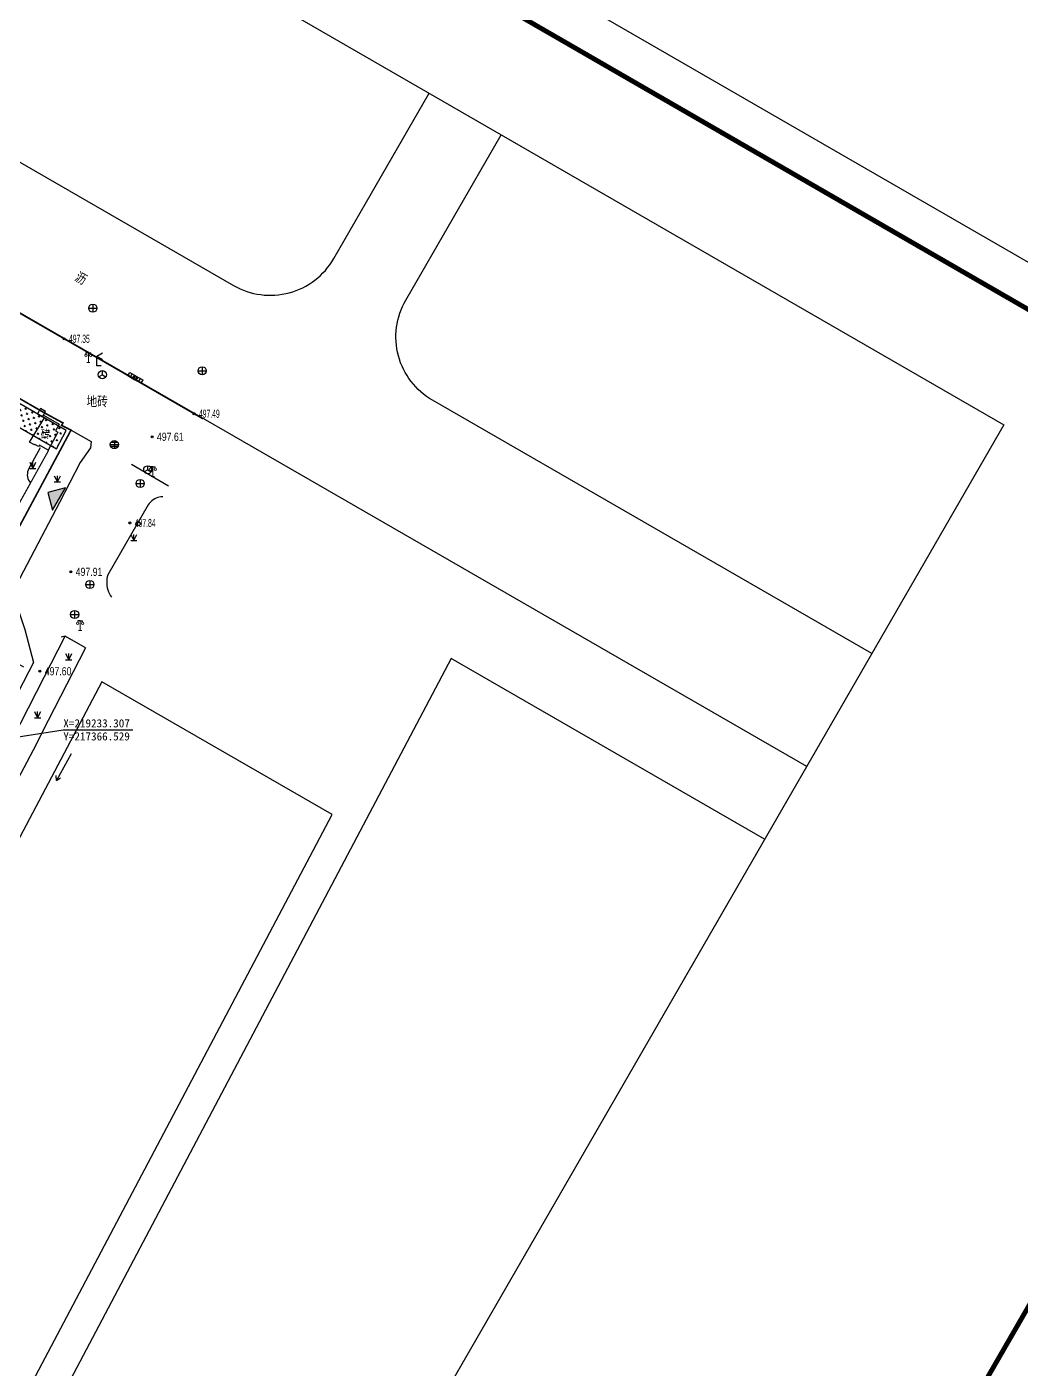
# Model space of a CAD drawing. Header units: millimetres. Extents: x 216654360 to 218309126, y 218099985 to 219647706.
# Drawn here: x 217377603 to 217499623, y 219157269 to 219322022 of the extents above; entities that cross this region are included whole.
import ezdxf
from ezdxf.enums import TextEntityAlignment as Align

# ---------------------------------------------------------------- set-up
doc = ezdxf.new("R2010")
doc.units = ezdxf.units.MM
doc.header["$LTSCALE"] = 1000
for name, pattern in [('02-博雅楼平面图（V8）$0$DASH', [0.35, 0.25, -0.1]), ('A-平面基础图-L5-E-Phase1$0$A-平面基础图-L4-E-Phase1$0${ Batten }', [0]), ('DASH', [0.35, 0.25, -0.1]), ('DOTE', [2.42, 2, -0.2, 0.02, -0.2]), ('X36', [2, 0.5, -1, 0.5])]:
    doc.linetypes.add(name, pattern=pattern)
doc.layers.add('02-博雅楼平面图（V8）$0$A-FLOR-OVHD', color=173, linetype='02-博雅楼平面图（V8）$0$DASH', lineweight=9)
doc.layers.add('细实线', color=7, linetype='Continuous', lineweight=13)
for name, color, linetype in [('A-ANNO-DOTE', 1, 'DOTE'), ('A-ANNO-TTLB', 7, 'Continuous'), ('A-FLOR-STRS', 51, 'Continuous'), ('A-SITE-TER', 251, 'Continuous'), ('BTTK', 7, 'Continuous'), ('现状植物', 3, 'Continuous')]:
    doc.layers.add(name, color=color, linetype=linetype)
doc.styles.add('A_Standard', font='SIMPLEX', dxfattribs={"width": 0.7, "bigfont": 'HZ'})
doc.styles.add('XDXT', font='')
doc.styles.add('XN_02', font='STZHONGS.TTF', dxfattribs={"width": 0.8})
doc.styles.add('xy', font='宋体')
doc.styles.add('ZDXT', font='')
doc.styles.get('XDXT').set_extended_font_data('FZXiDengXian-Z06S')
doc.styles.get('ZDXT').set_extended_font_data('FZZhongDengXian-Z07S')
doc.linetypes.add('X22_L', pattern='A,5,[14,dblct.shx,S=0.5,R=0,X=0,Y=0.25],5', length=10)
doc.linetypes.add('X23_L', pattern='A,4.5,[7,dblct.shx,S=1,R=0,X=0,Y=0],4.5,-0.5,[12,dblct.shx,S=1,R=0,X=0,Y=0],-0.5,0', length=10)
doc.linetypes.add('X6_L', pattern='A,0.75,[7,dblct.shx,S=0.5,R=0,X=0,Y=0],1.5,[5,dblct.shx,S=0.2,R=0,X=0,Y=0.4],0.75', length=3)

# ---------------------------------------------------------------- blocks, each defined once
blk = doc.blocks.new('A$C1AC2724C')
at = {"linetype": 'Continuous'}
h = blk.add_hatch(color=1, dxfattribs=at)
h.dxf.hatch_style = 1
h.paths.add_polyline_path([(-1578, 1578), (-1578, -1578), (0, 0)])
at = {"color": 1, "linetype": 'Continuous', "flags": 128}
blk.add_lwpolyline([(-1578, 1578), (-1578, -1578), (0, 0), (-1578, 1578)], dxfattribs=at)
blk = doc.blocks.new('123gtyyjj')
at = {"linetype": 'Continuous'}
blk.add_lwpolyline([(-580.52, -1090.8), (-333.09, -1090.8), (-333.09, -1351.24), (-580.52, -1351.24)], close=True, dxfattribs=at)
at = {"color": 7, "linetype": 'Continuous', "flags": 128}
for points in [[(-505.31, -1090.8), (-505.31, -1114.24, 0.414214), (-496.31, -1123.24), (-423.5, -1123.24, 0.414214), (-414.5, -1114.24), (-414.5, -1090.8)], [(-333.09, -1123.24), (-395.3, -1123.24, -0.414214), (-404.3, -1114.24), (-404.3, -1090.8)]]:
    blk.add_lwpolyline(points, format="xyb", dxfattribs=at)
blk.add_lwpolyline([(-511.11, -1148.39), (-511.02, -1142.18), (-509.35, -1139.63), (-508.76, -1139.31), (-333.09, -1139.2)])
blk.add_lwpolyline([(-333.09, -1149.53), (-377.48, -1149.53), (-369.93, -1351.24)], dxfattribs=at)
at = {"color": 4, "linetype": 'Continuous', "flags": 128}
blk.add_lwpolyline([(-373.93, -1351.24), (-380.58, -1173.44), (-413.18, -1173.44), (-406.53, -1351.24)], dxfattribs=at)
blk = doc.blocks.new('gc200')
at = {"layer": 'A-SITE-TER'}
h = blk.add_hatch(color=256, dxfattribs=at)
edge = h.paths.add_edge_path()
edge.add_arc((0, 0), 0.25, 0, 360)
blk.add_circle((0, 0), 0.25, dxfattribs=at)
blk = doc.blocks.new('gc360')
at = {"layer": 'A-SITE-TER', "linetype": 'Continuous'}
for points in [[(0, 1), (0, -1)], [(-1, 0), (1, 0)]]:
    blk.add_lwpolyline(points, dxfattribs=at)
blk.add_circle((0, 0), 1, dxfattribs=at)
blk = doc.blocks.new('gc053a')
at = {"layer": 'A-SITE-TER'}
for points in [[(-1, 0), (1, 0)], [(0.87, 0.5), (-0.87, 0.5)], [(0, 1), (0, -1)], [(0.82, 0.57), (0.82, 0.57)], [(0.82, 0.57), (0.82, 0.57)], [(0.87, -0.5), (-0.87, -0.5)]]:
    blk.add_lwpolyline(points, dxfattribs=at)
blk.add_circle((0, 0), 1, dxfattribs=at)
blk = doc.blocks.new('gc048')
at = {"layer": 'A-SITE-TER'}
for q in [(-0.87, -0.5), (0, 1), (0.87, -0.5)]:
    blk.add_line((0, 0), q, dxfattribs=at)
blk.add_circle((0, 0), 1, dxfattribs=at)
blk = doc.blocks.new('gc041')
at = {"layer": 'A-SITE-TER'}
for p, q in [((-1, 0.5), (1, 0.5)), ((-1, -0.5), (-1, 0.5)), ((-0.33, 0.5), (-0.33, -0.5)), ((0.33, 0.5), (0.33, -0.5)), ((1, 0.5), (1, -0.5)), ((1, -0.5), (-1, -0.5))]:
    blk.add_line(p, q, dxfattribs=at)
blk = doc.blocks.new('gc097')
at = {"layer": 'A-SITE-TER', "lineweight": 15}
for p, q in [((-0.6, 2.4), (-0.6, 2.1)), ((-0.4, 0), (0.4, 0)), ((0, 0), (0, 2.4)), ((0.6, 2.4), (0.6, 2.1))]:
    blk.add_line(p, q, dxfattribs=at)
at = {"layer": 'A-SITE-TER'}
for q in [(-0.6, 2.4), (0.6, 2.4)]:
    blk.add_line((0, 2.4), q, dxfattribs=at)
at = {"layer": 'A-SITE-TER', "lineweight": 15}
for centre in [(-0.6, 1.8), (0.6, 1.8)]:
    blk.add_circle(centre, 0.3, dxfattribs=at)
blk = doc.blocks.new('gc052')
at = {"layer": 'A-SITE-TER'}
for p, q in [((0, 2.4), (1.39, 3.2)), ((0, 2.4), (1.39, 1.6)), ((1, 0), (0, 0))]:
    blk.add_line(p, q, dxfattribs=at)
blk.add_lwpolyline([(0, 0), (0, 2.4)], dxfattribs=at)
blk = doc.blocks.new('gc086')
at = {"layer": 'A-SITE-TER'}
for points in [[(0, 0), (7.5, 0)], [(7.5, 0), (6.46, 0.6)], [(7.5, 0), (6.46, -0.6)]]:
    blk.add_lwpolyline(points, dxfattribs=at)
blk = doc.blocks.new('gc124')
at = {"layer": 'A-SITE-TER'}
for p, q in [((-0.75, 1.5), (0, 0)), ((-0.75, 0), (0.75, 0)), ((0, 0), (0, 1.5)), ((0, 0), (0.75, 1.5))]:
    blk.add_line(p, q, dxfattribs=at)
blk = doc.blocks.new('gc122')
at = {"layer": 'A-SITE-TER'}
blk.add_circle((0, 0), 0.5, dxfattribs=at)
blk = doc.blocks.new('A$C09f80991')
at = {"layer": 'A-SITE-TER', "linetype": 'Continuous', "const_width": 0.175, "flags": 128}
for points in [[(109.84, -115.42), (112.47, -110.85), (111.83, -109.51), (111.89, -108.86), (123.95, -88.62), (126.67, -87.26), (127.34, -87.27), (186.1, -121.17), (204.37, -131.71), (205.46, -132.34)], [(203.2, -130.98), (205.48, -132.3)]]:
    blk.add_lwpolyline(points, dxfattribs=at)
at = {"layer": 'A-SITE-TER', "linetype": 'X22_L'}
blk.add_lwpolyline([(179.45, -152.11, 0.15, 0.15, 0), (189.29, -133.73, 0.15, 0.15, 0), (188.13, -133.16, 0.15, 0.15, 0), (188.3, -132.85, 0.15, 0.15, 0), (186.04, -131.63, 0.15, 0.15, 0)], format="xyseb", dxfattribs=at)
at = {"layer": 'A-SITE-TER', "linetype": 'Continuous', "flags": 128}
for points in [[(186.14, -131.45), (185.51, -131.09), (185.15, -131.72), (185.78, -132.08)], [(184.16, -135.2), (186.01, -132.21), (185.78, -132.08), (185.88, -131.91), (187.8, -132.99), (187.36, -133.81), (187.67, -133.99), (186.45, -136.2), (185.39, -135.58), (185.28, -135.75), (184.83, -135.48), (184.78, -135.55)]]:
    blk.add_lwpolyline(points, close=True, dxfattribs=at)
at = {"layer": 'A-SITE-TER', "linetype": 'X36', "flags": 128}
for points in [[(189.29, -133.73), (191.74, -135.13), (191.68, -135.89), (190.4, -137.68), (187.88, -142.59), (182.08, -153.63), (183.62, -158.18), (184.67, -162.25), (171.18, -188.26)], [(138.36, -241.47), (137.33, -240.94), (135.55, -244.31), (135.44, -244.27), (135.61, -243.75), (138.12, -237.62), (140.43, -233.37), (142.63, -230.98), (145.49, -228.16), (147.66, -225.62), (148.91, -223.02), (150.3, -219.92), (151.33, -215.98), (151.99, -214.15), (152.84, -211.28), (153.42, -208.02), (153.9, -206.21), (154.33, -205.32), (155.01, -204.06), (156.43, -202.41), (159.23, -199.61), (163.48, -196.05), (167.43, -193.33), (169.41, -191.78), (173.33, -188.66), (185.99, -164.05), (188.55, -159)]]:
    blk.add_lwpolyline(points, dxfattribs=at)
at = {"layer": 'A-SITE-TER', "linetype": 'X22_L', "flags": 128}
blk.add_lwpolyline([(174.66, -142.83, 0.15, 0.15, 0), (182.55, -143.25, 0.15, 0.15, 0), (182.61, -143.26, 0.15, 0.15, 0), (186.51, -136.23, 0.15, 0.15, 0), (186.45, -136.2, 0, 0, 0)], format="xyseb", dxfattribs=at)
at = {"layer": 'A-SITE-TER', "linetype": 'Continuous', "flags": 128}
for points in [[(185.47, -135.88), (184.1, -138.43), (184.01, -138.62), (183.95, -138.83), (183.92, -139.04), (183.91, -139.25), (183.94, -139.46), (183.99, -139.67), (184.07, -139.86), (184.18, -140.05), (184.31, -140.22)], [(198.74, -142.89), (193.79, -151.48), (193.72, -151.74), (193.67, -152.01), (193.65, -152.27), (193.65, -152.54), (193.67, -152.81), (193.72, -153.08), (193.79, -153.34), (193.88, -153.59), (193.99, -153.83), (194.12, -154.07), (194.23, -154.24)], [(200.56, -141.91), (200.3, -141.93), (199.94, -142), (199.74, -142.08), (199.55, -142.17), (199.36, -142.29), (199.19, -142.42), (199.03, -142.56), (198.88, -142.72), (198.74, -142.89)], [(188.55, -159), (188.06, -159.13)], [(188.55, -159), (189.22, -159.39)], [(191.06, -160.43), (188.55, -159)], [(172.78, -172.94), (188.33, -170.51), (196.84, -170.51)]]:
    blk.add_lwpolyline(points, dxfattribs=at)
at = {"layer": 'A-SITE-TER', "linetype": 'X23_L', "flags": 128}
blk.add_lwpolyline([(201.22, -140.61), (196.69, -137.96)], dxfattribs=at)
at = {"layer": 'A-SITE-TER', "linetype": 'X6_L', "flags": 128}
blk.add_lwpolyline([(191.06, -160.43), (185.71, -170.88), (185.01, -172.33), (177.44, -186.55), (168.79, -202.71), (150.98, -236.23), (150.53, -237.08), (123.69, -287.58), (111.19, -311.03)], dxfattribs=at)
at = {"layer": 'A-SITE-TER', "linetype": 'Continuous', "xscale": 0.5, "yscale": 0.5}
for name, p in [('gc360', (191.95, -118.76)), ('gc200', (188.43, -122.51)), ('gc097', (191.4, -125.43)), ('gc052', (192.46, -125.84)), ('gc048', (193.12, -126.92)), ('gc360', (205.37, -126.44)), ('gc200', (204.37, -131.71)), ('gc053a', (194.59, -135.5)), ('gc124', (184.59, -138.42)), ('gc048', (198.69, -138.59)), ('gc097', (199.31, -139.43)), ('gc124', (187.6, -140.09)), ('gc360', (197.76, -140.28)), ('gc122', (197.51, -145.22)), ('gc200', (196.5, -145.12)), ('gc124', (196.98, -147.29)), ('gc360', (191.58, -152.67)), ('gc360', (189.72, -156.35)), ('gc097', (190.4, -158.33)), ('gc124', (188.99, -161.9)), ('gc124', (185.18, -169.02))]:
    blk.add_blockref(name, p, dxfattribs=at)
at = {"layer": 'A-SITE-TER', "linetype": 'Continuous'}
for name, p, xscale, yscale, rotation in [('gc041', (196.8, -127.11), 0.5000000000000001, 0.5000000000000001, 150.50587), ('gc041', (197.51, -127.51), 0.5, 0.5, 330.63624), ('gc086', (189.28, -173.44), 0.5, 0.5, 241.2576799999999)]:
    blk.add_blockref(name, p, dxfattribs=dict(at, xscale=xscale, yscale=yscale, rotation=rotation))
at = {"layer": 'A-SITE-TER', "linetype": 'Continuous', "xscale": 0.5, "yscale": 0.5, "zscale": 0.5}
for p in [(199.22, -134.54), (189.25, -151.12), (185.45, -163.32)]:
    blk.add_blockref('gc200', p, dxfattribs=at)
at = {"layer": 'A-SITE-TER', "linetype": 'Continuous', "style": 'XDXT', "width": 0.8}
blk.add_text('沥', height=1.2, rotation=330.0176, dxfattribs=at).set_placement((189.64, -115.27))
at = {"layer": 'A-SITE-TER', "linetype": 'Continuous'}
for s, height, style, width, p in [('497.35', 1, 'ZDXT', 0.5, (189.02, -123.01)), ('地砖', 1.2, 'XDXT', 0.8, (191.18, -130.79)), ('497.49', 1, 'ZDXT', 0.5, (204.97, -132.21)), ('497.84', 1, 'ZDXT', 0.5, (197.1, -145.62))]:
    blk.add_text(s, height=height, dxfattribs=dict(at, style=style, width=width)).set_placement(p)
at = {"layer": 'A-SITE-TER', "linetype": 'Continuous', "style": 'XDXT', "width": 0.8}
blk.add_text('砖', height=1, dxfattribs=at).set_placement((186.12, -134.18), align=Align.MIDDLE)
at = {"layer": 'A-SITE-TER', "linetype": 'Continuous', "style": 'ZDXT', "width": 0.8}
for s, p in [('497.61', (199.82, -134.54)), ('497.91', (189.85, -151.12)), ('497.60', (186.05, -163.32))]:
    blk.add_text(s, height=1, dxfattribs=at).set_placement(p, align=Align.MIDDLE_LEFT)
at = {"layer": 'A-SITE-TER', "linetype": 'Continuous', "style": 'xy'}
for s, p in [('X=219233.307', (188.33, -170.21)), ('Y=217366.529', (188.33, -171.81))]:
    blk.add_text(s, height=1, dxfattribs=at).set_placement(p)
blk = doc.blocks.new('A$Cf861cd2e')
for points in [[(-1584, -6841), (3461, -6841), (3461, -3498), (0, 0), (-2984, -3024), (-2984, -6841), (-2784, -6841)], [(-1584, -6641), (3261, -6641), (3261, -3580), (0, -285), (-2784, -3106), (-2784, -6641)], [(-2784, -3106), (-2784, -6841)], [(-2784, -3121), (-1584, -3121)], [(-2503, -2821), (-1584, -2821)], [(-1584, -1890), (-1584, -6841)], [(-2784, -3421), (-1584, -3421)], [(-2784, -3721), (-1584, -3721)], [(-2784, -4021), (-1584, -4021)], [(-2784, -4321), (-1584, -4321)], [(-2784, -4621), (-1584, -4621)], [(-2784, -4921), (-1584, -4921)], [(-2784, -5221), (-1584, -5221)], [(-2784, -5521), (-1584, -5521)], [(-2784, -5821), (-1584, -5821)], [(-2784, -6121), (-1584, -6121)], [(-2784, -6421), (-1584, -6421)], [(-2784, -6721), (-1584, -6721)]]:
    blk.add_lwpolyline(points)
at = {"color": 8}
blk.add_lwpolyline([(-1584, -6641), (2708, -6172), (3261, -3580)], dxfattribs=at)
blk = doc.blocks.new('A$C53C764BE')
at = {"linetype": 'A-平面基础图-L5-E-Phase1$0$A-平面基础图-L4-E-Phase1$0${ Batten }'}
blk.add_line((62818, -20514), (69254, -14144), dxfattribs=at)
for p, q in [((7420, -18844), (10521, -18844)), ((7420, -25704), (10521, -25704))]:
    blk.add_line(p, q)
for points in [[(3820, -14274), (0, -14274), (0, 0), (55257, 0), (58260, -3034)], [(3820, -14074), (200, -14074), (200, -200), (55174, -200), (57978, -3034)], [(22320, -3034), (58260, -3034), (69254, -14144)], [(22320, -3274), (58160, -3274), (69084, -14313)], [(62989, -20345), (58030, -15334), (22320, -15334)], [(62818, -20514), (57930, -15574), (22320, -15574)], [(5621, -27663), (1546, -27663), (1546, -65615), (5406, -65615)], [(5621, -27863), (1746, -27863), (1746, -65415), (5406, -65415)]]:
    blk.add_lwpolyline(points, dxfattribs=at)
for points in [[(3820, -3034), (22320, -3034), (22320, -15574), (3820, -15574)], [(4060, -3274), (22080, -3274), (22080, -15334), (4060, -15334)], [(69254, -14144), (75526, -20482), (69089, -26851), (62818, -20514)], [(69252, -14484), (75186, -20480), (69091, -26512), (63157, -20515)]]:
    blk.add_lwpolyline(points, close=True, dxfattribs=at)
for points in [[(7721, -15675), (7721, -27665), (7421, -27665), (7421, -15574), (7721, -15574), (7721, -15575)], [(10221, -15575), (10221, -15574), (10521, -15574), (10521, -27663), (10221, -27663), (10221, -15675)], [(75526, -20482), (82507, -27536), (82508, -40736), (62767, -40736), (62767, -20462)], [(75426, -20665), (82307, -27618), (82308, -40536), (62967, -40536), (62967, -20750)], [(17771, -33115), (17771, -65415), (5606, -65415), (5606, -33115)]]:
    blk.add_lwpolyline(points)
at = {"linetype": 'DASH'}
for points in [[(7421, -15574), (10521, -15574)], [(7421, -15675), (10521, -15675)], [(62767, -20462), (69089, -26851), (75399, -20607)], [(62767, -20548), (69089, -26936), (75568, -20524)]]:
    blk.add_lwpolyline(points, dxfattribs=at)
for points in [[(5406, -27665), (17971, -27665), (17971, -65615), (5406, -65615)], [(17971, -27665), (5406, -27665), (5406, -33115), (17971, -33115)], [(5606, -27865), (17771, -27865), (17771, -32915), (5606, -32915)], [(59962, -27816), (60212, -27816), (60212, -40861), (59962, -40861)]]:
    blk.add_lwpolyline(points, close=True)
at = {"layer": '02-博雅楼平面图（V8）$0$A-FLOR-OVHD'}
for p, q in [((55675, -17597), (57718, -15574)), ((55674, -17596), (60739, -22714)), ((60755, -22698), (62767, -20707))]:
    blk.add_line(p, q, dxfattribs=at)
blk.add_blockref('A$Cf861cd2e', (72365, -25625))
blk = doc.blocks.new('A$C1AE5785A')
at = {"layer": 'A-ANNO-DOTE'}
for p, q in [((-118239, -55909), (-118239, -76916)), ((-171939, -58063), (-171939, -76916)), ((-174658, -62027), (-118239, -62027)), ((-123994, -67722), (-118144, -61933)), ((-93403, -86089), (-118239, -60992)), ((-174658, -73727), (-117989, -73727)), ((-105974, -85868), (-117989, -73727)), ((-174137, -127040), (-174137, -83297)), ((-158537, -127040), (-158537, -83297)), ((-113122, -84636), (-113122, -101332)), ((-93622, -85308), (-93622, -101332)), ((-178319, -86467), (-157357, -86467)), ((-117628, -85868), (-89334, -85868)), ((-118228, -99068), (-89334, -99068)), ((-178319, -123967), (-157357, -123967))]:
    blk.add_line(p, q, dxfattribs=at)
blk = doc.blocks.new('InsertFrame330AD14F84C64FA79C55606A994A6CCF')
at = {"layer": 'BTTK'}
blk.add_lwpolyline([(0, 0), (841, 0), (841, 594), (0, 594)], close=True, dxfattribs=at)
at = {"layer": 'BTTK', "const_width": 1.2}
blk.add_lwpolyline([(25, 10), (831, 10), (831, 584), (25, 584)], close=True, dxfattribs=at)
blk.add_lwpolyline([(761, 584), (761, 10)], dxfattribs=at)
at = {"layer": 'A-ANNO-TTLB', "style": 'A_Standard', "flags": 1}
blk.add_attdef('是否会签', (0, 0), '', height=350, dxfattribs=at)
at = {"layer": 'BTTK', "style": 'XN_02'}
blk.add_attdef('LZTQINS', text='', height=2, dxfattribs=at).set_placement((831, 10), align=Align.MIDDLE)
blk = doc.blocks.new('A$C6B5A2DE0')
h = blk.add_hatch()
h.set_pattern_fill('CROSS', color=252, scale=300, angle=29.99002)
h.set_pattern_definition([(360, (-30194.6, -346833.13), (476.25, 476.25), [238.125, -714.375]), (90, (-30075.55, -346952.2), (-476.25, 476.25), [238.125, -714.375])])
h.paths.add_polyline_path([(132225, -58123), (132225, -62813), (135417, -62813), (137566, -60675), (148222, -60675), (148144, -58119)])

msp = doc.modelspace()

# ---------------------------------------------------------------- linework, layer by layer
at = {"layer": 'A-FLOR-STRS', "color": 1, "linetype": 'DASH', "ltscale": 5, "const_width": 200}
msp.add_lwpolyline([(217373183, 219254153), (217383024, 219272530), (217381863, 219273100), (217382030, 219273409), (217379773, 219274635), (217316224, 219311310)], dxfattribs=at)
at = {"layer": '现状植物'}
msp.add_lwpolyline([(217368657, 219280433), (217366313, 219276371), (217369078, 219274775), (217372008, 219275553), (217381236, 219270227)], dxfattribs=at)
msp.add_lwpolyline([(217368657, 219280433), (217366313, 219276371), (217369078, 219274775), (217372008, 219275553), (217381236, 219270227), (217382447, 219272479)], close=True, dxfattribs=at)

# ---------------------------------------------------------------- block references
at = {"linetype": 'Continuous', "xscale": 1000, "yscale": 1000, "zscale": 1000, "rotation": 330.0099772036718}
msp.add_blockref('123gtyyjj', (218331223, 220051447), dxfattribs=at)
at = {"rotation": 330.0099772030858}
msp.add_blockref('A$C1AE5785A', (217497493, 219273187), dxfattribs=at)
at = {"linetype": 'Continuous', "rotation": 150.009977203672}
msp.add_blockref('A$C1AC2724C', (217380182, 219264849), dxfattribs=at)
at = {"layer": 'A-ANNO-TTLB', "xscale": 499.9999999999999, "yscale": 499.9999999999999, "zscale": 499.9999999999999, "rotation": 330.0099772030881}
msp.add_blockref('InsertFrame330AD14F84C64FA79C55606A994A6CCF', (217077984, 219194035), dxfattribs=at)
at = {"layer": 'A-SITE-TER', "xscale": 1000, "yscale": 1000, "zscale": 1000}
msp.add_blockref('A$C09f80991', (217193750, 219406250), dxfattribs=at)
at = {"layer": '现状植物', "rotation": 330.0099772030771}
msp.add_blockref('A$C6B5A2DE0', (217283188, 219396866), dxfattribs=at)
at = {"layer": '细实线', "rotation": 330.0099772030858}
msp.add_blockref('A$C53C764BE', (217315832, 219310538), dxfattribs=at)

doc.saveas('drawing.dxf')
